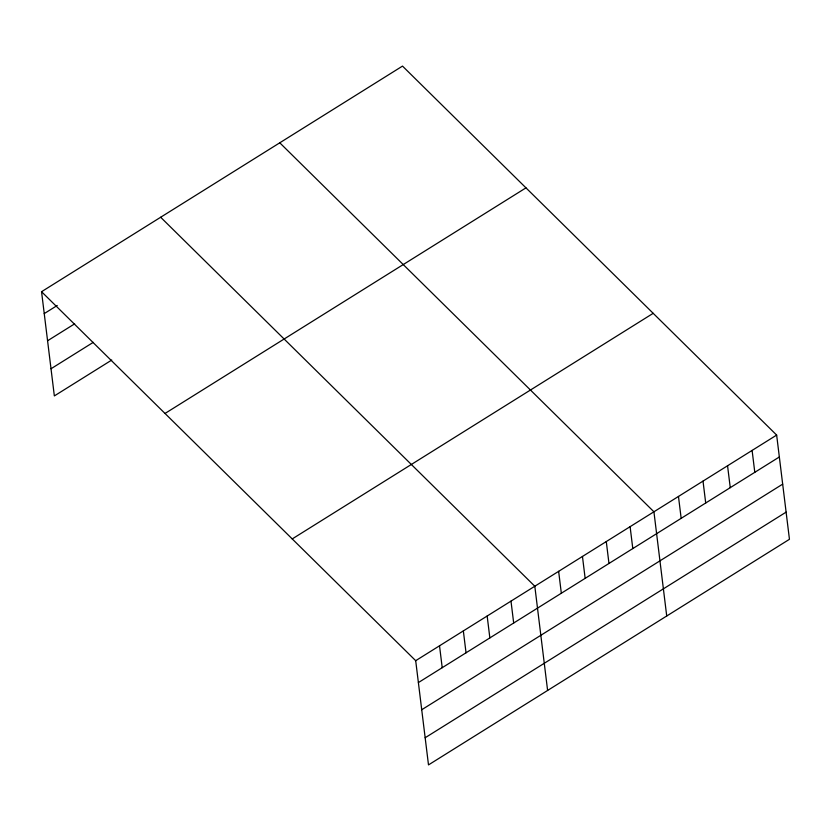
<?xml version="1.0" encoding="UTF-8"?>
<svg xmlns="http://www.w3.org/2000/svg" width="831" height="831" viewBox="0 0 831 831"><rect width="100%" height="100%" fill="white"/><g stroke="black" fill="none" stroke-linecap="round" stroke-linejoin="round"><path stroke-width="1.25" d="M41.55 291.702L402.505 66.096L776.653 435.08L789.45 539.298L428.495 764.904L415.697 660.687L41.55 291.702L54.347 395.92L111.738 360.052M44.24 313.599L57.235 305.476M47.575 340.762L74.645 323.841M51.013 368.756L93.238 342.362M165.016 413.464L525.971 187.858M292.232 538.924L653.187 313.318M415.697 660.687L776.653 435.08M418.388 682.583L779.343 456.977M421.722 709.747L782.677 484.141M425.16 737.741L786.116 512.135M279.777 142.807L653.924 511.792L666.722 616M160.663 217.255L534.811 586.239L547.608 690.457M752.107 450.423L754.797 472.32M727.561 465.765L730.252 487.662M703.016 481.107L705.706 503.004M678.47 496.45L681.16 518.347M630.106 526.677L632.796 548.574M606.287 541.563L608.967 563.46M582.458 556.458L585.149 578.355M558.64 571.344L561.33 593.241M510.992 601.125L513.683 623.021M487.163 616.02L489.854 637.917M463.345 630.906L466.035 652.802M439.526 645.801L442.206 667.698"/></g></svg>
